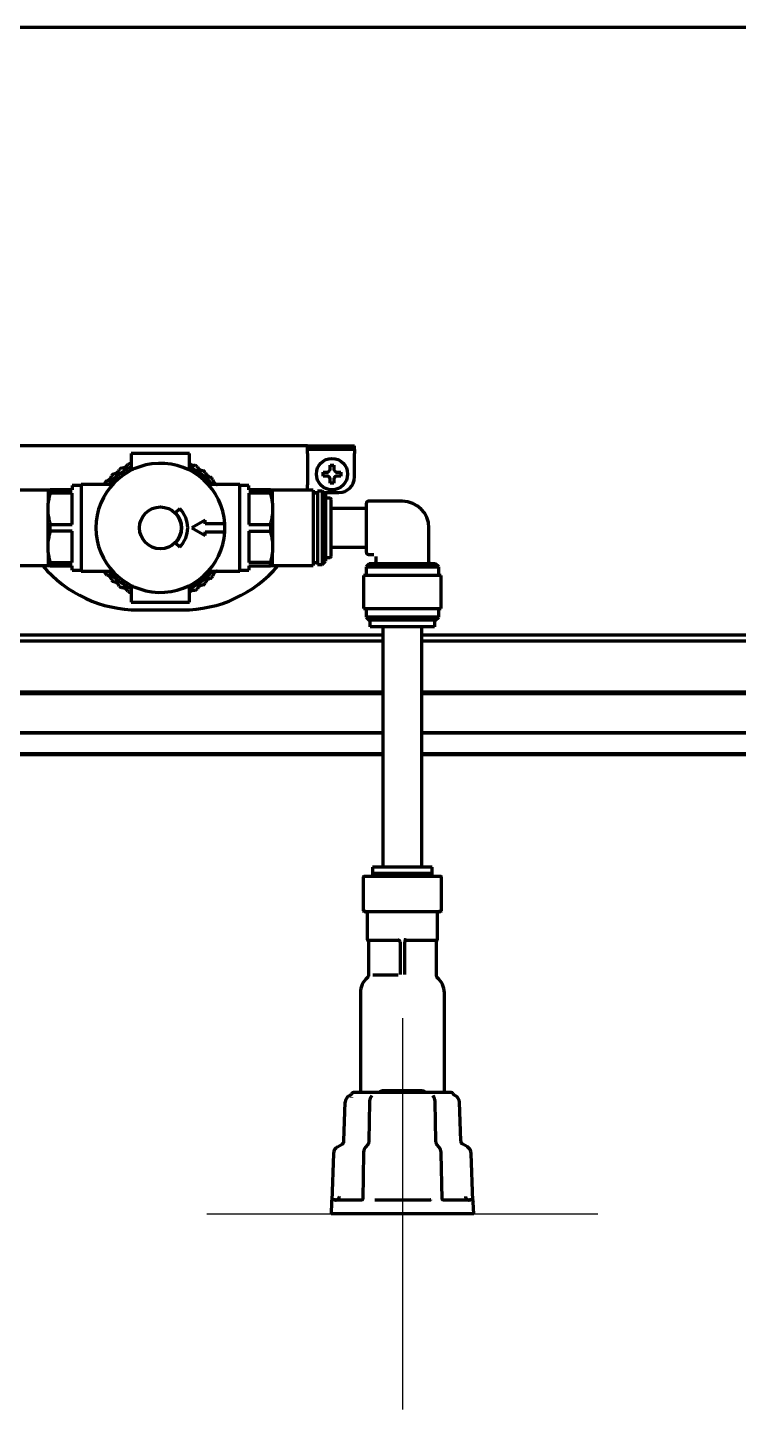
# Model space of a CAD drawing. Header units: inches. Extents: x -3077 to 7201, y 316 to 5463.
# Drawn here: x 3003.9 to 3185.7, y 4277.7 to 4631 of the extents above; entities that cross this region are included whole.
import ezdxf

# ---------------------------------------------------------------- set-up
doc = ezdxf.new("R2010")
doc.units = ezdxf.units.IN

# ---------------------------------------------------------------- blocks, each defined once
blk = doc.blocks.new('A$C773D0E90')
at = {"color": 4}
for p, q in [((0, 50), (0, -50)), ((-50, 0), (50, 0))]:
    blk.add_line(p, q, dxfattribs=at)

msp = doc.modelspace()

# ---------------------------------------------------------------- linework, layer by layer
at = {"linetype": 'Continuous', "lineweight": 70}
for p, q in [((3222.93, 4630.98), (2986.41, 4630.98)), ((3075.52, 4524.08), (3000.18, 4524.08)), ((3075.52, 4524.08), (3087.52, 4524.08)), ((3075.52, 4522.08), (3075.52, 4524.08)), ((3087.52, 4523.08), (3075.52, 4523.08)), ((3087.52, 4523.08), (3087.52, 4524.08)), ((3087.52, 4523.08), (3087.52, 4522.08)), ((3030.22, 4519.66), (3030.4, 4519.62)), ((3045.3, 4522.08), (3030.4, 4522.08)), ((3030.4, 4522.08), (3030.4, 4518.08)), ((3045.3, 4518.08), (3045.3, 4522.08)), ((3075.52, 4522.08), (3075.52, 4514.08)), ((3087.52, 4516.08), (3087.52, 4522.08)), ((3030.4, 4518.08), (3030.98, 4518.08)), ((3045.3, 4518.08), (3044.73, 4518.08)), ((3079.45, 4516.83), (3079.45, 4517.33)), ((3079.45, 4516.33), (3079.45, 4516.83)), ((3084.05, 4517.33), (3084.05, 4516.83)), ((3084.05, 4516.83), (3084.05, 4516.33)), ((3009.15, 4512.73), (2998.75, 4512.73)), ((3009.15, 4512.83), (3009.15, 4509.4)), ((3015.25, 4512.83), (3009.68, 4512.83)), ((3009.68, 4512.83), (3009.68, 4511.98)), ((3015.25, 4511.98), (3009.68, 4511.98)), ((3015.25, 4513.88), (3015.25, 4512.83)), ((3017.55, 4513.88), (3015.25, 4513.88)), ((3015.25, 4503.93), (3015.25, 4511.98)), ((3017.55, 4514.13), (3017.55, 4492.03)), ((3025.6, 4514.13), (3017.55, 4514.13)), ((3058.15, 4514.13), (3050.11, 4514.13)), ((3058.15, 4492.03), (3058.15, 4514.13)), ((3060.45, 4513.88), (3058.15, 4513.88)), ((3060.45, 4512.83), (3060.45, 4513.88)), ((3066.03, 4512.83), (3060.45, 4512.83)), ((3060.45, 4511.98), (3060.45, 4503.93)), ((3066.03, 4511.98), (3060.45, 4511.98)), ((3066.03, 4511.98), (3066.03, 4512.83)), ((3066.55, 4509.4), (3066.55, 4512.83)), ((3076.95, 4512.73), (3066.55, 4512.73)), ((3076.95, 4512.73), (3076.95, 4493.43)), ((3076.95, 4512.08), (3078.05, 4512.08)), ((3078.05, 4511.98), (3076.95, 4511.98)), ((3078.05, 4512.48), (3078.05, 4493.68)), ((3079.2, 4512.48), (3078.05, 4512.48)), ((3080.05, 4511.63), (3079.2, 4512.48)), ((3079.2, 4512.48), (3079.2, 4493.68)), ((3079.6, 4512.08), (3083.52, 4512.08)), ((3009.15, 4506.51), (3009.15, 4509.4)), ((3066.55, 4509.4), (3066.55, 4506.51)), ((3080.05, 4511.63), (3080.05, 4494.53)), ((3081.25, 4510.63), (3080.05, 4510.63)), ((3081.55, 4503.08), (3081.55, 4510.33)), ((3090.55, 4496.78), (3090.55, 4509.38)), ((3099.75, 4509.88), (3091.05, 4509.88)), ((3009.15, 4499.65), (3009.15, 4506.51)), ((3041.74, 4506.97), (3042.8, 4508.03)), ((3049.32, 4505.08), (3045.86, 4503.08)), ((3049.32, 4504.08), (3049.32, 4505.08)), ((3066.55, 4506.51), (3066.55, 4499.65)), ((3090.05, 4508.05), (3081.55, 4508.05)), ((3009.68, 4503.93), (3015.25, 4503.93)), ((3009.68, 4502.23), (3009.68, 4503.93)), ((3015.25, 4502.23), (3009.68, 4502.23)), ((3015.25, 4494.18), (3015.25, 4502.23)), ((3045.86, 4503.08), (3049.32, 4501.08)), ((3054.32, 4504.08), (3049.32, 4504.08)), ((3049.32, 4502.08), (3054.32, 4502.08)), ((3049.32, 4501.08), (3049.32, 4502.08)), ((3054.32, 4502.08), (3054.32, 4504.08)), ((3060.45, 4503.93), (3066.03, 4503.93)), ((3060.45, 4502.23), (3060.45, 4494.18)), ((3060.45, 4502.23), (3066.03, 4502.23)), ((3066.03, 4503.93), (3066.03, 4502.23)), ((3081.55, 4495.83), (3081.55, 4503.08)), ((3106.55, 4494.38), (3106.55, 4503.08)), ((3009.15, 4496.76), (3009.15, 4499.65)), ((3042.8, 4498.13), (3041.74, 4499.19)), ((3066.55, 4499.65), (3066.55, 4496.76)), ((3081.55, 4498.1), (3090.05, 4498.1)), ((3009.15, 4496.76), (3009.15, 4493.33)), ((3009.68, 4494.18), (3015.25, 4494.18)), ((3009.68, 4494.18), (3009.68, 4493.33)), ((3066.03, 4494.18), (3060.45, 4494.18)), ((3066.03, 4493.33), (3066.03, 4494.18)), ((3066.55, 4493.33), (3066.55, 4496.76)), ((3076.95, 4494.18), (3078.05, 4494.18)), ((3079.2, 4493.68), (3080.05, 4494.53)), ((3080.05, 4495.53), (3081.25, 4495.53)), ((3091.05, 4496.28), (3092.45, 4496.28)), ((3092.95, 4495.78), (3092.95, 4494.38)), ((2998.75, 4493.43), (3009.15, 4493.43)), ((3009.68, 4493.33), (3015.25, 4493.33)), ((3015.25, 4492.28), (3015.25, 4493.33)), ((3015.25, 4492.28), (3017.55, 4492.28)), ((3017.55, 4492.03), (3025.6, 4492.03)), ((3050.11, 4492.03), (3058.15, 4492.03)), ((3058.15, 4492.28), (3060.45, 4492.28)), ((3060.45, 4493.33), (3060.45, 4492.28)), ((3060.45, 4493.33), (3066.03, 4493.33)), ((3066.55, 4493.43), (3076.95, 4493.43)), ((3078.05, 4493.68), (3079.2, 4493.68)), ((3109.7, 4490.88), (3089.8, 4490.88)), ((3089.8, 4490.88), (3089.8, 4482.48)), ((3091.25, 4493.88), (3090.45, 4493.08)), ((3090.45, 4493.08), (3109.05, 4493.08)), ((3090.45, 4493.08), (3090.45, 4490.88)), ((3108.25, 4493.88), (3091.25, 4493.88)), ((3109.05, 4493.08), (3108.25, 4493.88)), ((3109.05, 4490.88), (3109.05, 4493.08)), ((3109.7, 4482.48), (3109.7, 4490.88)), ((3030.98, 4488.08), (3030.4, 4488.08)), ((3030.4, 4488.08), (3030.4, 4484.08)), ((3045.3, 4488.08), (3044.73, 4488.08)), ((3045.3, 4484.08), (3045.3, 4488.08)), ((3030.4, 4486.54), (3030.22, 4486.5)), ((3030.4, 4484.08), (3045.3, 4484.08)), ((3032.18, 4482.08), (3043.52, 4482.08)), ((3089.8, 4482.48), (3109.7, 4482.48)), ((3090.45, 4482.48), (3090.45, 4480.28)), ((3099.75, 4480.28), (3090.45, 4480.28)), ((3090.45, 4480.28), (3091.25, 4479.48)), ((3109.05, 4480.28), (3099.75, 4480.28)), ((3108.25, 4479.48), (3109.05, 4480.28)), ((3109.05, 4480.28), (3109.05, 4482.48)), ((3108.25, 4479.48), (3091.25, 4479.48)), ((3091.53, 4477.78), (3091.53, 4479.48)), ((3094.75, 4477.78), (3094.75, 4416.28)), ((3104.75, 4416.28), (3104.75, 4477.78)), ((3107.98, 4479.48), (3107.98, 4477.78)), ((3094.75, 4474.13), (2869.65, 4474.13)), ((3094.75, 4475.63), (2869.68, 4475.63)), ((3251.19, 4475.63), (3104.75, 4475.63)), ((3252.63, 4474.13), (3104.76, 4474.13)), ((3094.75, 4460.63), (2869.52, 4460.63)), ((2869.53, 4461.13), (3094.75, 4461.13)), ((3014.85, 4461.13), (3014.85, 4460.63)), ((3104.76, 4461.13), (3660.17, 4461.13)), ((3574.34, 4460.63), (3104.76, 4460.63)), ((3094.76, 4450.64), (2869.34, 4450.64)), ((3094.76, 4450.61), (2869.34, 4450.61)), ((3574.34, 4450.64), (3104.76, 4450.64)), ((3574.34, 4450.61), (3104.76, 4450.61)), ((2869.25, 4445.14), (3094.77, 4445.14)), ((2869.26, 4445.4), (3094.77, 4445.4)), ((3104.76, 4445.4), (3579.95, 4445.4)), ((3104.76, 4445.14), (3579.95, 4445.14)), ((3100.14, 4416.28), (3092.15, 4416.28)), ((3092.15, 4416.28), (3092.15, 4414.68)), ((3107.35, 4416.28), (3100.14, 4416.28)), ((3107.35, 4414.68), (3107.35, 4416.28)), ((3089.75, 4413.78), (3089.75, 4405.18)), ((3089.95, 4413.98), (3109.55, 4413.98)), ((3099.75, 4414.18), (3091.8, 4414.18)), ((3091.8, 4414.18), (3091.8, 4413.98)), ((3100.14, 4414.68), (3092.15, 4414.68)), ((3093.93, 4414.68), (3093.93, 4414.18)), ((3107.7, 4414.18), (3099.75, 4414.18)), ((3107.35, 4414.68), (3100.14, 4414.68)), ((3105.58, 4414.18), (3105.58, 4414.68)), ((3107.7, 4413.98), (3107.7, 4414.18)), ((3109.75, 4405.18), (3109.75, 4413.78)), ((3089.95, 4404.98), (3109.55, 4404.98)), ((3090.75, 4404.48), (3090.75, 4397.88)), ((3108.75, 4397.88), (3108.75, 4404.48)), ((3091.02, 4397.68), (3098.7, 4397.68)), ((3091.05, 4397.31), (3091.05, 4388.46)), ((3091.06, 4397.31), (3091.06, 4388.46)), ((3099.15, 4397.18), (3099.15, 4388.91)), ((3100.35, 4388.91), (3100.35, 4397.18)), ((3100.81, 4397.68), (3108.49, 4397.68)), ((3108.44, 4388.46), (3108.44, 4397.31)), ((3108.45, 4388.46), (3108.45, 4397.31)), ((3092.16, 4388.8), (3098.68, 4388.8)), ((3089, 4384.18), (3089, 4358.68)), ((3110.5, 4358.68), (3110.5, 4384.18)), ((3084.82, 4346.33), (3085.16, 4356.21)), ((3086.16, 4357.87), (3086.59, 4358.11)), ((3112.27, 4358.68), (3087.24, 4358.68)), ((3091.34, 4356.2), (3091.17, 4346.32)), ((3091.98, 4357.93), (3091.84, 4357.76)), ((3094.75, 4359.18), (3104.75, 4359.18)), ((3107.67, 4357.76), (3107.51, 4357.94)), ((3108.33, 4346.32), (3108.16, 4356.2)), ((3113.34, 4357.87), (3112.91, 4358.11)), ((3114.68, 4346.33), (3114.34, 4356.21)), ((3082.12, 4343.14), (3081.69, 4331)), ((3083.12, 4344.8), (3084.32, 4345.5)), ((3089.82, 4343.13), (3089.62, 4331.54)), ((3090.92, 4345.39), (3090.32, 4344.7)), ((3109.19, 4344.7), (3108.59, 4345.39)), ((3109.89, 4331.53), (3109.69, 4343.13)), ((3116.39, 4344.8), (3115.18, 4345.5)), ((3117.81, 4331), (3117.39, 4343.14)), ((3081.61, 4330.7), (3081.5, 4327.68)), ((3089.25, 4331.18), (3082.22, 4331.18)), ((3106.79, 4331.18), (3092.72, 4331.18)), ((3117.28, 4331.18), (3110.25, 4331.18)), ((3118, 4327.68), (3117.9, 4330.7)), ((3099.75, 4327.68), (3081.5, 4327.68)), ((3118, 4327.68), (3099.75, 4327.68))]:
    msp.add_line(p, q, dxfattribs=at)
for centre, radius in [((3081.75, 4516.83), 4), ((3037.85, 4503.08), 5.35)]:
    msp.add_circle(centre, radius, dxfattribs=at)
for centre, radius, start, end in [((3037.85, 4503.08), 16.5, 3.4746, 356.5254), ((3037.85, 4503.08), 18.25, 114.7373, 117.2627), ((3037.85, 4503.08), 18.25, 58.7373, 61.2627), ((3037.85, 4503.08), 17.25, 115.5881, 140.1694), ((3037.85, 4503.08), 18.25, 130.7373, 133.2627), ((3037.85, 4503.08), 18.25, 122.7373, 125.2627), ((3037.85, 4503.08), 17.25, 39.8362, 64.4175), ((3037.85, 4503.08), 18.25, 50.7373, 53.2627), ((3037.85, 4503.08), 18.25, 42.7373, 45.2627), ((3083.52, 4516.08), 4, 270, 0), ((3037.85, 4503.08), 18.25, 138.7373, 141.2627), ((3043.52, 4514.08), 32, 357.5813, 0), ((3081.25, 4510.33), 0.3, 0, 90), ((3090.05, 4508.55), 0.5, 270, 0), ((3091.05, 4509.38), 0.5, 90, 180), ((3099.75, 4503.08), 6.8, 0, 90), ((3037.85, 4503.08), 5.5, 315, 45), ((3037.85, 4503.08), 7, 315, 45), ((3037.85, 4503.08), 16.5, 356.5254, 3.4746), ((3090.05, 4497.6), 0.5, 0, 90), ((3081.25, 4495.83), 0.3, 270, 0), ((3091.05, 4496.78), 0.5, 180, 270), ((3092.45, 4494.38), 0.5, 270, 0), ((3107.05, 4494.38), 0.5, 180, 270), ((3032.18, 4514.08), 32, 220.1892, 270), ((3037.85, 4503.08), 18.25, 218.7373, 221.2627), ((3037.85, 4503.08), 17.25, 219.8306, 244.4119), ((3043.52, 4514.08), 32, 270, 319.8108), ((3037.85, 4503.08), 17.25, 295.5825, 320.1637), ((3037.85, 4503.08), 18.25, 314.7373, 317.2627), ((3037.85, 4503.08), 18.25, 226.7373, 229.2627), ((3037.85, 4503.08), 18.25, 234.7373, 237.2627), ((3037.85, 4503.08), 18.25, 298.7373, 301.2627), ((3037.85, 4503.08), 18.25, 306.7373, 309.2627), ((3037.85, 4503.08), 18.25, 242.7373, 245.2627), ((3089.95, 4413.78), 0.2, 90, 180), ((3109.55, 4413.78), 0.2, 0, 90), ((3089.95, 4405.18), 0.2, 180, 270), ((3090.25, 4404.48), 0.5, 0, 90), ((3109.25, 4404.48), 0.5, 90, 180), ((3109.55, 4405.18), 0.2, 270, 0), ((3090.95, 4397.88), 0.2, 180, 235.1501), ((3090.55, 4397.31), 0.5, 0, 55.1501), ((3098.65, 4397.18), 0.5, 0, 90), ((3100.85, 4397.18), 0.5, 90, 180), ((3108.95, 4397.31), 0.5, 124.8499, 180), ((3108.55, 4397.88), 0.2, 304.8499, 0), ((3094, 4384.18), 5, 128.8492, 180), ((3090.55, 4388.46), 0.5, 308.8492, 0), ((3108.95, 4388.46), 0.5, 180, 231.1508), ((3105.5, 4384.18), 5, 0, 51.1508), ((3087.16, 4356.14), 2, 120, 178), ((3087.24, 4358.18), 0.5, 90, 159.9977), ((3112.27, 4358.18), 0.5, 20.0285, 90), ((3112.34, 4356.14), 2, 2, 60), ((3083.82, 4346.36), 1, 300, 358), ((3115.68, 4346.36), 1, 182, 240), ((3084.12, 4343.07), 2, 120, 178), ((3115.39, 4343.07), 2, 2, 60), ((3082.11, 4330.68), 0.5, 155.7765, 178), ((3117.4, 4330.68), 0.5, 2, 24.2309)]:
    msp.add_arc(centre, radius, start, end, dxfattribs=at)
for centre, major_axis, start_param, end_param in [((3086.29, 4358.52), (-0.25, 0.433), 3.141596, 3.844093), ((3113.21, 4358.52), (0.25, 0.433), 2.439074, 3.141589), ((3081.2, 4331.09), (0.5, -0.017), 5.892834, 6.302148), ((3118.31, 4331.09), (-0.5, -0.017), 6.264225, 6.673755)]:
    msp.add_ellipse(centre, major_axis=major_axis, ratio=1, start_param=start_param, end_param=end_param, dxfattribs=at)
for points, knots in [([(3027.98, 4518.43), (3028.05, 4518.42), (3028.12, 4518.42), (3028.24, 4518.43), (3028.27, 4518.43), (3028.33, 4518.44), (3028.35, 4518.44), (3028.39, 4518.45), (3028.41, 4518.45), (3028.5, 4518.47), (3028.58, 4518.49), (3028.69, 4518.53), (3028.73, 4518.55), (3028.78, 4518.58), (3028.8, 4518.59), (3028.84, 4518.6), (3028.86, 4518.61), (3028.95, 4518.67), (3029.01, 4518.71), (3029.09, 4518.78), (3029.11, 4518.79), (3029.14, 4518.82), (3029.18, 4518.86), (3029.22, 4518.9), (3029.28, 4518.96), (3029.3, 4518.99), (3029.35, 4519.05), (3029.37, 4519.08), (3029.43, 4519.17), (3029.46, 4519.24), (3029.49, 4519.3)], [0, 0, 0, 0, 0.125, 0.125, 0.1875, 0.1875, 0.21875, 0.21875, 0.25, 0.25, 0.375, 0.375, 0.4375, 0.4375, 0.46875, 0.46875, 0.5, 0.5, 0.625, 0.625, 0.65625, 0.65625, 0.6875, 0.75, 0.75, 0.8125, 0.8125, 0.875, 0.875, 1, 1, 1, 1]), ([(3045.3, 4519.52), (3045.31, 4519.51), (3045.32, 4519.5), (3045.38, 4519.44), (3045.44, 4519.39), (3045.54, 4519.32), (3045.58, 4519.29), (3045.63, 4519.26), (3045.65, 4519.25), (3045.68, 4519.23), (3045.7, 4519.22), (3045.79, 4519.18), (3045.87, 4519.15), (3045.97, 4519.12), (3045.99, 4519.11), (3046.03, 4519.1), (3046.09, 4519.09), (3046.14, 4519.08), (3046.22, 4519.07), (3046.26, 4519.07), (3046.34, 4519.06), (3046.37, 4519.06), (3046.49, 4519.06), (3046.56, 4519.07), (3046.63, 4519.08)], [0, 0, 0, 0, 0.026132, 0.026132, 0.188443, 0.188443, 0.269599, 0.269599, 0.310177, 0.310177, 0.350755, 0.350755, 0.513066, 0.513066, 0.553644, 0.553644, 0.594222, 0.675377, 0.675377, 0.756533, 0.756533, 0.837689, 0.837689, 1, 1, 1, 1]), ([(3082.25, 4519.13), (3082.25, 4518.93), (3082.25, 4518.72), (3082.25, 4518.39), (3082.25, 4518.28), (3082.25, 4518.06), (3082.25, 4517.95), (3082.25, 4517.83)], [0, 0, 0, 0, 0.5, 0.5, 0.75, 0.75, 1, 1, 1, 1]), ([(3024.13, 4515.12), (3024.2, 4515.13), (3024.27, 4515.15), (3024.38, 4515.18), (3024.41, 4515.2), (3024.47, 4515.22), (3024.48, 4515.23), (3024.52, 4515.24), (3024.54, 4515.25), (3024.62, 4515.3), (3024.69, 4515.34), (3024.79, 4515.41), (3024.82, 4515.44), (3024.86, 4515.48), (3024.88, 4515.49), (3024.91, 4515.52), (3024.92, 4515.53), (3025, 4515.61), (3025.05, 4515.67), (3025.11, 4515.75), (3025.12, 4515.77), (3025.14, 4515.81), (3025.17, 4515.86), (3025.2, 4515.91), (3025.23, 4515.98), (3025.25, 4516.02), (3025.27, 4516.09), (3025.29, 4516.12), (3025.32, 4516.23), (3025.33, 4516.3), (3025.34, 4516.37)], [0, 0, 0, 0, 0.125, 0.125, 0.1875, 0.1875, 0.21875, 0.21875, 0.25, 0.25, 0.375, 0.375, 0.4375, 0.4375, 0.46875, 0.46875, 0.5, 0.5, 0.625, 0.625, 0.65625, 0.65625, 0.6875, 0.75, 0.75, 0.8125, 0.8125, 0.875, 0.875, 1, 1, 1, 1]), ([(3025.94, 4516.91), (3026.01, 4516.91), (3026.08, 4516.92), (3026.19, 4516.94), (3026.23, 4516.95), (3026.28, 4516.96), (3026.3, 4516.97), (3026.34, 4516.98), (3026.36, 4516.99), (3026.45, 4517.02), (3026.52, 4517.05), (3026.63, 4517.11), (3026.66, 4517.13), (3026.72, 4517.16), (3026.73, 4517.17), (3026.77, 4517.2), (3026.78, 4517.21), (3026.86, 4517.27), (3026.92, 4517.33), (3026.99, 4517.41), (3027.01, 4517.42), (3027.03, 4517.45), (3027.07, 4517.5), (3027.11, 4517.55), (3027.15, 4517.61), (3027.17, 4517.64), (3027.21, 4517.71), (3027.22, 4517.74), (3027.27, 4517.85), (3027.3, 4517.91), (3027.32, 4517.98)], [0, 0, 0, 0, 0.125, 0.125, 0.1875, 0.1875, 0.21875, 0.21875, 0.25, 0.25, 0.375, 0.375, 0.4375, 0.4375, 0.46875, 0.46875, 0.5, 0.5, 0.625, 0.625, 0.65625, 0.65625, 0.6875, 0.75, 0.75, 0.8125, 0.8125, 0.875, 0.875, 1, 1, 1, 1]), ([(3047.32, 4518.68), (3047.35, 4518.61), (3047.38, 4518.55), (3047.43, 4518.45), (3047.45, 4518.42), (3047.48, 4518.37), (3047.49, 4518.36), (3047.51, 4518.32), (3047.53, 4518.31), (3047.59, 4518.23), (3047.64, 4518.17), (3047.73, 4518.09), (3047.76, 4518.06), (3047.8, 4518.02), (3047.82, 4518.01), (3047.85, 4517.99), (3047.87, 4517.97), (3047.96, 4517.92), (3048.03, 4517.88), (3048.12, 4517.83), (3048.14, 4517.82), (3048.18, 4517.81), (3048.23, 4517.79), (3048.29, 4517.77), (3048.37, 4517.75), (3048.4, 4517.74), (3048.48, 4517.73), (3048.52, 4517.72), (3048.63, 4517.71), (3048.7, 4517.7), (3048.77, 4517.71)], [0, 0, 0, 0, 0.125, 0.125, 0.1875, 0.1875, 0.21875, 0.21875, 0.25, 0.25, 0.375, 0.375, 0.4375, 0.4375, 0.46875, 0.46875, 0.5, 0.5, 0.625, 0.625, 0.65625, 0.65625, 0.6875, 0.75, 0.75, 0.8125, 0.8125, 0.875, 0.875, 1, 1, 1, 1]), ([(3049.4, 4517.21), (3049.42, 4517.14), (3049.44, 4517.07), (3049.48, 4516.97), (3049.49, 4516.93), (3049.52, 4516.88), (3049.52, 4516.87), (3049.54, 4516.83), (3049.55, 4516.81), (3049.6, 4516.73), (3049.64, 4516.66), (3049.72, 4516.57), (3049.75, 4516.54), (3049.79, 4516.49), (3049.8, 4516.48), (3049.83, 4516.45), (3049.85, 4516.43), (3049.92, 4516.37), (3049.99, 4516.32), (3050.07, 4516.26), (3050.09, 4516.25), (3050.13, 4516.23), (3050.18, 4516.2), (3050.23, 4516.17), (3050.3, 4516.14), (3050.34, 4516.13), (3050.41, 4516.1), (3050.45, 4516.09), (3050.56, 4516.06), (3050.63, 4516.05), (3050.7, 4516.04)], [0, 0, 0, 0, 0.125, 0.125, 0.1875, 0.1875, 0.21875, 0.21875, 0.25, 0.25, 0.375, 0.375, 0.4375, 0.4375, 0.46875, 0.46875, 0.5, 0.5, 0.625, 0.625, 0.65625, 0.65625, 0.6875, 0.75, 0.75, 0.8125, 0.8125, 0.875, 0.875, 1, 1, 1, 1]), ([(3051.26, 4515.47), (3051.26, 4515.39), (3051.27, 4515.32), (3051.3, 4515.22), (3051.31, 4515.18), (3051.32, 4515.12), (3051.33, 4515.11), (3051.34, 4515.07), (3051.35, 4515.05), (3051.38, 4514.96), (3051.42, 4514.89), (3051.48, 4514.79), (3051.5, 4514.75), (3051.54, 4514.7), (3051.55, 4514.68), (3051.58, 4514.65), (3051.59, 4514.63), (3051.65, 4514.56), (3051.71, 4514.5), (3051.79, 4514.43), (3051.81, 4514.42), (3051.84, 4514.39), (3051.89, 4514.36), (3051.93, 4514.32), (3052, 4514.28), (3052.03, 4514.26), (3052.1, 4514.23), (3052.14, 4514.21), (3052.24, 4514.17), (3052.31, 4514.15), (3052.38, 4514.13)], [0, 0, 0, 0, 0.125, 0.125, 0.1875, 0.1875, 0.21875, 0.21875, 0.25, 0.25, 0.375, 0.375, 0.4375, 0.4375, 0.46875, 0.46875, 0.5, 0.5, 0.625, 0.625, 0.65625, 0.65625, 0.6875, 0.75, 0.75, 0.8125, 0.8125, 0.875, 0.875, 1, 1, 1, 1]), ([(3079.45, 4517.33), (3079.66, 4517.33), (3079.86, 4517.33), (3080.19, 4517.33), (3080.3, 4517.33), (3080.52, 4517.33), (3080.64, 4517.33), (3080.75, 4517.33)], [0, 0, 0, 0, 0.5, 0.5, 0.75, 0.75, 1, 1, 1, 1]), ([(3081.25, 4514.53), (3081.25, 4514.73), (3081.25, 4514.94), (3081.25, 4515.27), (3081.25, 4515.38), (3081.25, 4515.6), (3081.25, 4515.71), (3081.25, 4515.83)], [0, 0, 0, 0, 0.5, 0.5, 0.75, 0.75, 1, 1, 1, 1]), ([(3084.05, 4516.33), (3083.85, 4516.33), (3083.64, 4516.33), (3083.31, 4516.33), (3083.2, 4516.33), (3082.98, 4516.33), (3082.87, 4516.33), (3082.75, 4516.33)], [0, 0, 0, 0, 0.5, 0.5, 0.75, 0.75, 1, 1, 1, 1]), ([(3009.15, 4512.83), (3009.2, 4512.83), (3009.27, 4512.83), (3009.45, 4512.83), (3009.56, 4512.83), (3009.68, 4512.83)], [0, 0, 0, 0, 0.5, 0.5, 1, 1, 1, 1]), ([(3009.68, 4511.98), (3009.56, 4511.55), (3009.45, 4511.13), (3009.27, 4510.27), (3009.2, 4509.83), (3009.15, 4509.4)], [0, 0, 0, 0, 0.5, 0.5, 1, 1, 1, 1]), ([(3023.57, 4514.13), (3023.57, 4514.14), (3023.57, 4514.16), (3023.59, 4514.21), (3023.59, 4514.25), (3023.61, 4514.36), (3023.62, 4514.43), (3023.62, 4514.5)], [0, 0, 0, 0, 0.113082, 0.113082, 0.408721, 0.408721, 1, 1, 1, 1]), ([(3066.03, 4512.83), (3066.15, 4512.83), (3066.26, 4512.83), (3066.43, 4512.83), (3066.5, 4512.83), (3066.55, 4512.83)], [0, 0, 0, 0, 0.5, 0.5, 1, 1, 1, 1]), ([(3066.55, 4509.4), (3066.5, 4509.83), (3066.43, 4510.27), (3066.26, 4511.13), (3066.15, 4511.55), (3066.03, 4511.98)], [0, 0, 0, 0, 0.5, 0.5, 1, 1, 1, 1]), ([(3009.15, 4506.51), (3009.2, 4506.08), (3009.27, 4505.64), (3009.45, 4504.78), (3009.56, 4504.36), (3009.68, 4503.93)], [0, 0, 0, 0, 0.5, 0.5, 1, 1, 1, 1]), ([(3066.03, 4503.93), (3066.15, 4504.36), (3066.26, 4504.78), (3066.43, 4505.64), (3066.5, 4506.08), (3066.55, 4506.51)], [0, 0, 0, 0, 0.5, 0.5, 1, 1, 1, 1]), ([(3009.68, 4502.23), (3009.56, 4501.8), (3009.45, 4501.38), (3009.27, 4500.52), (3009.2, 4500.08), (3009.15, 4499.65)], [0, 0, 0, 0, 0.5, 0.5, 1, 1, 1, 1]), ([(3066.55, 4499.65), (3066.5, 4500.08), (3066.43, 4500.52), (3066.26, 4501.38), (3066.15, 4501.8), (3066.03, 4502.23)], [0, 0, 0, 0, 0.5, 0.5, 1, 1, 1, 1]), ([(3009.15, 4496.76), (3009.2, 4496.33), (3009.27, 4495.89), (3009.45, 4495.03), (3009.56, 4494.61), (3009.68, 4494.18)], [0, 0, 0, 0, 0.5, 0.5, 1, 1, 1, 1]), ([(3066.03, 4494.18), (3066.15, 4494.61), (3066.26, 4495.03), (3066.43, 4495.89), (3066.5, 4496.33), (3066.55, 4496.76)], [0, 0, 0, 0, 0.5, 0.5, 1, 1, 1, 1]), ([(3009.68, 4493.33), (3009.56, 4493.33), (3009.45, 4493.33), (3009.27, 4493.33), (3009.2, 4493.33), (3009.15, 4493.33)], [0, 0, 0, 0, 0.5, 0.5, 1, 1, 1, 1]), ([(3023.62, 4491.66), (3023.62, 4491.73), (3023.61, 4491.8), (3023.59, 4491.91), (3023.59, 4491.95), (3023.57, 4492), (3023.57, 4492.01), (3023.57, 4492.03)], [0, 0, 0, 0, 0.588711, 0.588711, 0.883067, 0.883067, 1, 1, 1, 1]), ([(3025.34, 4489.79), (3025.33, 4489.86), (3025.32, 4489.93), (3025.29, 4490.04), (3025.27, 4490.07), (3025.25, 4490.12), (3025.25, 4490.14), (3025.23, 4490.18), (3025.22, 4490.2), (3025.18, 4490.28), (3025.14, 4490.35), (3025.07, 4490.45), (3025.05, 4490.48), (3025.01, 4490.53), (3025, 4490.55), (3024.97, 4490.58), (3024.96, 4490.59), (3024.88, 4490.67), (3024.82, 4490.72), (3024.74, 4490.78), (3024.72, 4490.8), (3024.69, 4490.82), (3024.64, 4490.85), (3024.59, 4490.88), (3024.52, 4490.92), (3024.48, 4490.93), (3024.41, 4490.96), (3024.38, 4490.98), (3024.27, 4491.01), (3024.2, 4491.03), (3024.13, 4491.04)], [0, 0, 0, 0, 0.125, 0.125, 0.1875, 0.1875, 0.21875, 0.21875, 0.25, 0.25, 0.375, 0.375, 0.4375, 0.4375, 0.46875, 0.46875, 0.5, 0.5, 0.625, 0.625, 0.65625, 0.65625, 0.6875, 0.75, 0.75, 0.8125, 0.8125, 0.875, 0.875, 1, 1, 1, 1]), ([(3052.38, 4492.03), (3052.31, 4492.01), (3052.24, 4491.99), (3052.14, 4491.95), (3052.1, 4491.93), (3052.05, 4491.91), (3052.04, 4491.9), (3052, 4491.88), (3051.99, 4491.87), (3051.9, 4491.82), (3051.84, 4491.77), (3051.75, 4491.69), (3051.72, 4491.66), (3051.67, 4491.62), (3051.66, 4491.6), (3051.63, 4491.57), (3051.62, 4491.56), (3051.55, 4491.48), (3051.5, 4491.41), (3051.45, 4491.33), (3051.44, 4491.31), (3051.42, 4491.27), (3051.39, 4491.22), (3051.37, 4491.16), (3051.34, 4491.09), (3051.33, 4491.05), (3051.31, 4490.98), (3051.3, 4490.95), (3051.27, 4490.84), (3051.26, 4490.77), (3051.26, 4490.69)], [0, 0, 0, 0, 0.125, 0.125, 0.1875, 0.1875, 0.21875, 0.21875, 0.25, 0.25, 0.375, 0.375, 0.4375, 0.4375, 0.46875, 0.46875, 0.5, 0.5, 0.625, 0.625, 0.65625, 0.65625, 0.6875, 0.75, 0.75, 0.8125, 0.8125, 0.875, 0.875, 1, 1, 1, 1]), ([(3066.55, 4493.33), (3066.5, 4493.33), (3066.43, 4493.33), (3066.26, 4493.33), (3066.15, 4493.33), (3066.03, 4493.33)], [0, 0, 0, 0, 0.5, 0.5, 1, 1, 1, 1]), ([(3027.32, 4488.18), (3027.3, 4488.25), (3027.27, 4488.31), (3027.22, 4488.41), (3027.21, 4488.45), (3027.18, 4488.5), (3027.17, 4488.51), (3027.15, 4488.55), (3027.14, 4488.56), (3027.09, 4488.65), (3027.04, 4488.71), (3026.96, 4488.8), (3026.93, 4488.83), (3026.88, 4488.87), (3026.87, 4488.88), (3026.83, 4488.91), (3026.82, 4488.92), (3026.74, 4488.98), (3026.67, 4489.03), (3026.58, 4489.08), (3026.56, 4489.09), (3026.52, 4489.11), (3026.47, 4489.13), (3026.42, 4489.15), (3026.34, 4489.18), (3026.3, 4489.19), (3026.23, 4489.21), (3026.19, 4489.22), (3026.08, 4489.24), (3026.01, 4489.25), (3025.94, 4489.25)], [0, 0, 0, 0, 0.125, 0.125, 0.1875, 0.1875, 0.21875, 0.21875, 0.25, 0.25, 0.375, 0.375, 0.4375, 0.4375, 0.46875, 0.46875, 0.5, 0.5, 0.625, 0.625, 0.65625, 0.65625, 0.6875, 0.75, 0.75, 0.8125, 0.8125, 0.875, 0.875, 1, 1, 1, 1]), ([(3029.49, 4486.86), (3029.46, 4486.92), (3029.43, 4486.98), (3029.37, 4487.08), (3029.35, 4487.11), (3029.31, 4487.15), (3029.3, 4487.17), (3029.28, 4487.2), (3029.26, 4487.21), (3029.2, 4487.29), (3029.14, 4487.34), (3029.05, 4487.42), (3029.02, 4487.44), (3028.97, 4487.48), (3028.95, 4487.49), (3028.91, 4487.51), (3028.9, 4487.52), (3028.81, 4487.58), (3028.73, 4487.61), (3028.64, 4487.65), (3028.62, 4487.65), (3028.58, 4487.67), (3028.52, 4487.68), (3028.46, 4487.7), (3028.39, 4487.71), (3028.35, 4487.72), (3028.27, 4487.73), (3028.24, 4487.73), (3028.13, 4487.74), (3028.05, 4487.74), (3027.98, 4487.73)], [0, 0, 0, 0, 0.125, 0.125, 0.1875, 0.1875, 0.21875, 0.21875, 0.25, 0.25, 0.375, 0.375, 0.4375, 0.4375, 0.46875, 0.46875, 0.5, 0.5, 0.625, 0.625, 0.65625, 0.65625, 0.6875, 0.75, 0.75, 0.8125, 0.8125, 0.875, 0.875, 1, 1, 1, 1]), ([(3046.63, 4487.08), (3046.56, 4487.09), (3046.49, 4487.1), (3046.37, 4487.1), (3046.34, 4487.1), (3046.28, 4487.1), (3046.26, 4487.09), (3046.22, 4487.09), (3046.2, 4487.09), (3046.11, 4487.08), (3046.03, 4487.06), (3045.91, 4487.02), (3045.87, 4487.01), (3045.82, 4486.99), (3045.8, 4486.98), (3045.76, 4486.96), (3045.74, 4486.96), (3045.65, 4486.91), (3045.58, 4486.87), (3045.49, 4486.81), (3045.48, 4486.8), (3045.45, 4486.77), (3045.4, 4486.74), (3045.36, 4486.7), (3045.32, 4486.66), (3045.31, 4486.65), (3045.3, 4486.64)], [0, 0, 0, 0, 0.161613, 0.161613, 0.242419, 0.242419, 0.282823, 0.282823, 0.323226, 0.323226, 0.484839, 0.484839, 0.565645, 0.565645, 0.606048, 0.606048, 0.646452, 0.646452, 0.808064, 0.808064, 0.848468, 0.848468, 0.888871, 0.969677, 0.969677, 1, 1, 1, 1]), ([(3048.77, 4488.45), (3048.7, 4488.46), (3048.63, 4488.45), (3048.52, 4488.44), (3048.48, 4488.43), (3048.42, 4488.42), (3048.4, 4488.42), (3048.37, 4488.41), (3048.35, 4488.41), (3048.25, 4488.38), (3048.18, 4488.35), (3048.07, 4488.3), (3048.03, 4488.28), (3047.98, 4488.25), (3047.96, 4488.24), (3047.93, 4488.22), (3047.91, 4488.21), (3047.82, 4488.15), (3047.76, 4488.1), (3047.68, 4488.03), (3047.67, 4488.02), (3047.64, 4487.99), (3047.6, 4487.94), (3047.56, 4487.9), (3047.51, 4487.84), (3047.49, 4487.81), (3047.45, 4487.74), (3047.43, 4487.71), (3047.38, 4487.61), (3047.35, 4487.55), (3047.32, 4487.48)], [0, 0, 0, 0, 0.125, 0.125, 0.1875, 0.1875, 0.21875, 0.21875, 0.25, 0.25, 0.375, 0.375, 0.4375, 0.4375, 0.46875, 0.46875, 0.5, 0.5, 0.625, 0.625, 0.65625, 0.65625, 0.6875, 0.75, 0.75, 0.8125, 0.8125, 0.875, 0.875, 1, 1, 1, 1]), ([(3050.7, 4490.12), (3050.63, 4490.11), (3050.56, 4490.1), (3050.45, 4490.07), (3050.41, 4490.06), (3050.36, 4490.04), (3050.34, 4490.03), (3050.31, 4490.02), (3050.29, 4490.01), (3050.2, 4489.97), (3050.13, 4489.93), (3050.03, 4489.87), (3049.99, 4489.85), (3049.94, 4489.81), (3049.93, 4489.79), (3049.9, 4489.77), (3049.88, 4489.76), (3049.8, 4489.69), (3049.75, 4489.63), (3049.68, 4489.55), (3049.67, 4489.53), (3049.65, 4489.5), (3049.61, 4489.45), (3049.58, 4489.4), (3049.54, 4489.33), (3049.52, 4489.3), (3049.49, 4489.23), (3049.48, 4489.19), (3049.44, 4489.09), (3049.42, 4489.02), (3049.4, 4488.95)], [0, 0, 0, 0, 0.125, 0.125, 0.1875, 0.1875, 0.21875, 0.21875, 0.25, 0.25, 0.375, 0.375, 0.4375, 0.4375, 0.46875, 0.46875, 0.5, 0.5, 0.625, 0.625, 0.65625, 0.65625, 0.6875, 0.75, 0.75, 0.8125, 0.8125, 0.875, 0.875, 1, 1, 1, 1]), ([(3107.98, 4477.78), (3107.98, 4477.78), (3107.55, 4477.78), (3105.72, 4477.78), (3102.98, 4477.78), (3099.75, 4477.78), (3096.52, 4477.78), (3093.78, 4477.78), (3091.96, 4477.78), (3091.53, 4477.78), (3091.53, 4477.78)], [0, 0, 0, 0, 0.125011, 0.250023, 0.375034, 0.500046, 0.625057, 0.750069, 0.87508, 1, 1, 1, 1]), ([(3091.02, 4397.68), (3091.01, 4397.68), (3091, 4397.68), (3090.99, 4397.68), (3090.98, 4397.68), (3090.96, 4397.68), (3090.95, 4397.69), (3090.93, 4397.69), (3090.92, 4397.69), (3090.91, 4397.7), (3090.9, 4397.7), (3090.88, 4397.71), (3090.87, 4397.71), (3090.86, 4397.71), (3090.85, 4397.72), (3090.85, 4397.72)], [0, 0, 0, 0, 0.0625, 0.0625, 0.125, 0.125, 0.25, 0.25, 0.375, 0.375, 0.5, 0.5, 0.75, 0.75, 1, 1, 1, 1]), ([(3100.81, 4397.68), (3100.8, 4397.68), (3100.78, 4397.68), (3100.76, 4397.68), (3100.75, 4397.68), (3100.71, 4397.68), (3100.69, 4397.69), (3100.63, 4397.69), (3100.61, 4397.69), (3100.55, 4397.7), (3100.53, 4397.7), (3100.47, 4397.7), (3100.45, 4397.71), (3100.39, 4397.71), (3100.36, 4397.71), (3100.28, 4397.71), (3100.23, 4397.72), (3100.17, 4397.72)], [0, 0, 0, 0, 0.0625, 0.0625, 0.125, 0.125, 0.25, 0.25, 0.375, 0.375, 0.5, 0.5, 0.625, 0.625, 0.75, 0.75, 1, 1, 1, 1]), ([(3108.66, 4397.72), (3108.65, 4397.72), (3108.65, 4397.71), (3108.63, 4397.71), (3108.62, 4397.71), (3108.61, 4397.7), (3108.6, 4397.7), (3108.58, 4397.69), (3108.57, 4397.69), (3108.55, 4397.69), (3108.54, 4397.68), (3108.52, 4397.68), (3108.52, 4397.68), (3108.5, 4397.68), (3108.5, 4397.68), (3108.49, 4397.68)], [0, 0, 0, 0, 0.25, 0.25, 0.5, 0.5, 0.625, 0.625, 0.75, 0.75, 0.875, 0.875, 0.9375, 0.9375, 1, 1, 1, 1]), ([(3091.84, 4357.76), (3091.71, 4357.61), (3091.51, 4357.26), (3091.37, 4356.68), (3091.34, 4356.31), (3091.34, 4356.2)], [0, 0, 0, 0, 0.38864, 0.808212, 1, 1, 1, 1]), ([(3093.89, 4358.68), (3093.9, 4358.7), (3093.9, 4358.71), (3093.92, 4358.74), (3093.93, 4358.75), (3093.98, 4358.82), (3094.02, 4358.87), (3094.08, 4358.92), (3094.09, 4358.93), (3094.12, 4358.95), (3094.13, 4358.96), (3094.17, 4358.99), (3094.19, 4359.01), (3094.27, 4359.06), (3094.33, 4359.09), (3094.42, 4359.12), (3094.45, 4359.13), (3094.51, 4359.15), (3094.54, 4359.16), (3094.63, 4359.17), (3094.69, 4359.18), (3094.75, 4359.18)], [0, 0, 0, 0, 0.039429, 0.039429, 0.085171, 0.085171, 0.268137, 0.268137, 0.313878, 0.313878, 0.359619, 0.359619, 0.451102, 0.451102, 0.634068, 0.634068, 0.725551, 0.725551, 0.817034, 0.817034, 1, 1, 1, 1]), ([(3104.75, 4359.18), (3104.82, 4359.18), (3104.88, 4359.17), (3105, 4359.15), (3105.06, 4359.13), (3105.13, 4359.11), (3105.14, 4359.1), (3105.17, 4359.09), (3105.19, 4359.08), (3105.23, 4359.06), (3105.26, 4359.04), (3105.34, 4358.99), (3105.39, 4358.95), (3105.46, 4358.89), (3105.48, 4358.87), (3105.52, 4358.82), (3105.54, 4358.79), (3105.58, 4358.74), (3105.6, 4358.71), (3105.61, 4358.69)], [0, 0, 0, 0, 0.183356, 0.183356, 0.366712, 0.366712, 0.412551, 0.412551, 0.45839, 0.45839, 0.550068, 0.550068, 0.733423, 0.733423, 0.825101, 0.825101, 0.916779, 0.916779, 1, 1, 1, 1]), ([(3108.16, 4356.2), (3108.16, 4356.43), (3108.1, 4356.89), (3107.91, 4357.42), (3107.73, 4357.68), (3107.67, 4357.76)], [0, 0, 0, 0, 0.367562, 0.786887, 1, 1, 1, 1]), ([(3091.17, 4346.32), (3091.17, 4346.19), (3091.14, 4345.93), (3091.06, 4345.62), (3090.97, 4345.45), (3090.93, 4345.4), (3090.92, 4345.39)], [0, 0, 0, 0, 0.311118, 0.632555, 0.89109, 1, 1, 1, 1]), ([(3108.59, 4345.39), (3108.56, 4345.42), (3108.5, 4345.51), (3108.4, 4345.76), (3108.35, 4346.05), (3108.34, 4346.24), (3108.33, 4346.32)], [0, 0, 0, 0, 0.25742, 0.520679, 0.814892, 1, 1, 1, 1]), ([(3090.32, 4344.7), (3090.19, 4344.54), (3089.98, 4344.19), (3089.85, 4343.61), (3089.82, 4343.25), (3089.82, 4343.13)], [0, 0, 0, 0, 0.38864, 0.808212, 1, 1, 1, 1]), ([(3109.69, 4343.13), (3109.68, 4343.36), (3109.63, 4343.82), (3109.44, 4344.36), (3109.26, 4344.62), (3109.19, 4344.7)], [0, 0, 0, 0, 0.367562, 0.786887, 1, 1, 1, 1]), ([(3082.22, 4331.68), (3082.22, 4331.65), (3082.22, 4331.61), (3082.22, 4331.55), (3082.22, 4331.52), (3082.22, 4331.46), (3082.22, 4331.43), (3082.22, 4331.37), (3082.22, 4331.35), (3082.22, 4331.3), (3082.22, 4331.28), (3082.22, 4331.25), (3082.22, 4331.23), (3082.22, 4331.21), (3082.22, 4331.2), (3082.22, 4331.18), (3082.22, 4331.18), (3082.22, 4331.18)], [0, 0, 0, 0, 0.126169, 0.126169, 0.252337, 0.252337, 0.378506, 0.378506, 0.504674, 0.504674, 0.630843, 0.630843, 0.757011, 0.757011, 0.88318, 0.88318, 1, 1, 1, 1]), ([(3082.64, 4331.18), (3082.67, 4331.18), (3082.7, 4331.18), (3082.77, 4331.19), (3082.8, 4331.19), (3082.89, 4331.21), (3082.95, 4331.23), (3083.04, 4331.26), (3083.07, 4331.28), (3083.13, 4331.31), (3083.16, 4331.32), (3083.24, 4331.38), (3083.29, 4331.41), (3083.38, 4331.5), (3083.42, 4331.55), (3083.47, 4331.62), (3083.47, 4331.63), (3083.49, 4331.66), (3083.52, 4331.7), (3083.55, 4331.77), (3083.58, 4331.83), (3083.59, 4331.88), (3083.6, 4331.89), (3083.6, 4331.92), (3083.61, 4331.94), (3083.63, 4332.02), (3083.63, 4332.08), (3083.64, 4332.15)], [0, 0, 0, 0, 0.0625, 0.0625, 0.125, 0.125, 0.25, 0.25, 0.3125, 0.3125, 0.375, 0.375, 0.5, 0.5, 0.625, 0.625, 0.65625, 0.65625, 0.6875, 0.75, 0.8125, 0.8125, 0.84375, 0.84375, 0.875, 0.875, 1, 1, 1, 1]), ([(3089.62, 4331.54), (3089.62, 4331.51), (3089.6, 4331.42), (3089.51, 4331.27), (3089.36, 4331.19), (3089.25, 4331.18), (3089.22, 4331.18), (3089.22, 4331.18), (3089.22, 4331.18)], [0, 0, 0, 0, 0.19099, 0.443275, 0.682138, 0.862007, 0.961608, 1, 1, 1, 1]), ([(3110.26, 4331.18), (3110.25, 4331.18), (3110.24, 4331.18), (3110.16, 4331.19), (3110.03, 4331.25), (3109.92, 4331.37), (3109.89, 4331.5), (3109.89, 4331.53), (3109.89, 4331.54)], [0, 0, 0, 0, 0.042942, 0.202075, 0.419814, 0.707844, 0.946963, 1, 1, 1, 1]), ([(3115.87, 4332.15), (3115.87, 4332.08), (3115.88, 4332.02), (3115.9, 4331.92), (3115.91, 4331.89), (3115.92, 4331.85), (3115.93, 4331.83), (3115.94, 4331.8), (3115.95, 4331.79), (3115.98, 4331.71), (3116.01, 4331.66), (3116.06, 4331.59), (3116.07, 4331.58), (3116.09, 4331.56), (3116.1, 4331.54), (3116.13, 4331.51), (3116.15, 4331.48), (3116.22, 4331.42), (3116.27, 4331.38), (3116.33, 4331.33), (3116.35, 4331.32), (3116.38, 4331.31), (3116.42, 4331.28), (3116.49, 4331.25), (3116.55, 4331.23), (3116.6, 4331.22), (3116.61, 4331.21), (3116.64, 4331.2), (3116.66, 4331.2), (3116.74, 4331.19), (3116.8, 4331.18), (3116.87, 4331.18)], [0, 0, 0, 0, 0.125, 0.125, 0.1875, 0.1875, 0.21875, 0.21875, 0.25, 0.25, 0.375, 0.375, 0.40625, 0.40625, 0.4375, 0.4375, 0.5, 0.5, 0.625, 0.625, 0.65625, 0.65625, 0.6875, 0.75, 0.8125, 0.8125, 0.84375, 0.84375, 0.875, 0.875, 1, 1, 1, 1]), ([(3117.29, 4331.68), (3117.29, 4331.65), (3117.29, 4331.61), (3117.29, 4331.55), (3117.29, 4331.52), (3117.29, 4331.46), (3117.29, 4331.43), (3117.29, 4331.37), (3117.29, 4331.35), (3117.29, 4331.3), (3117.29, 4331.28), (3117.29, 4331.25), (3117.29, 4331.23), (3117.29, 4331.21), (3117.29, 4331.2), (3117.29, 4331.18), (3117.29, 4331.18), (3117.29, 4331.18)], [0, 0, 0, 0, 0.126112, 0.126112, 0.252224, 0.252224, 0.378336, 0.378336, 0.504447, 0.504447, 0.630559, 0.630559, 0.756671, 0.756671, 0.882783, 0.882783, 1, 1, 1, 1]), ([(3107.01, 4331.26), (3106.98, 4331.23), (3106.94, 4331.21), (3106.87, 4331.19), (3106.83, 4331.18), (3106.79, 4331.18)], [0, 0, 0, 0, 0.5, 0.5, 1, 1, 1, 1])]:
    msp.add_open_spline(points, degree=3, knots=knots, dxfattribs=at)
for points in [[(3081.25, 4517.83), (3081.25, 4517.88), (3081.25, 4517.99), (3081.25, 4518.15), (3081.25, 4518.31), (3081.25, 4518.47), (3081.25, 4518.62), (3081.25, 4518.78), (3081.25, 4518.94), (3081.25, 4519.07), (3081.25, 4519.13)], [(3081.25, 4519.13), (3081.42, 4519.13), (3081.75, 4519.13), (3082.09, 4519.13), (3082.25, 4519.13)], [(3080.75, 4516.33), (3080.7, 4516.33), (3080.59, 4516.33), (3080.43, 4516.33), (3080.27, 4516.33), (3080.11, 4516.33), (3079.96, 4516.33), (3079.81, 4516.33), (3079.64, 4516.33), (3079.52, 4516.33), (3079.45, 4516.33)], [(3080.75, 4517.33), (3080.78, 4517.35), (3080.82, 4517.4), (3080.89, 4517.47), (3080.97, 4517.54), (3081.04, 4517.62), (3081.11, 4517.69), (3081.18, 4517.76), (3081.23, 4517.81), (3081.25, 4517.83)], [(3081.25, 4515.83), (3081.23, 4515.86), (3081.17, 4515.91), (3081.1, 4515.98), (3081.03, 4516.05), (3080.96, 4516.12), (3080.89, 4516.19), (3080.82, 4516.26), (3080.78, 4516.31), (3080.75, 4516.33)], [(3082.25, 4517.83), (3082.28, 4517.8), (3082.33, 4517.75), (3082.4, 4517.68), (3082.47, 4517.61), (3082.55, 4517.54), (3082.61, 4517.47), (3082.68, 4517.4), (3082.73, 4517.35), (3082.75, 4517.33)], [(3082.75, 4516.33), (3082.73, 4516.31), (3082.68, 4516.26), (3082.61, 4516.19), (3082.54, 4516.12), (3082.47, 4516.04), (3082.4, 4515.97), (3082.32, 4515.9), (3082.28, 4515.85), (3082.25, 4515.83)], [(3082.25, 4515.83), (3082.25, 4515.78), (3082.25, 4515.67), (3082.25, 4515.51), (3082.25, 4515.35), (3082.25, 4515.19), (3082.25, 4515.04), (3082.25, 4514.88), (3082.25, 4514.72), (3082.25, 4514.59), (3082.25, 4514.53)], [(3082.75, 4517.33), (3082.81, 4517.33), (3082.91, 4517.33), (3083.08, 4517.33), (3083.24, 4517.33), (3083.39, 4517.33), (3083.54, 4517.33), (3083.7, 4517.33), (3083.86, 4517.33), (3083.99, 4517.33), (3084.05, 4517.33)], [(3082.25, 4514.53), (3082.09, 4514.53), (3081.75, 4514.53), (3081.42, 4514.53), (3081.25, 4514.53)], [(3086.85, 4357.38), (3086.85, 4357.42), (3086.85, 4357.47), (3086.85, 4357.51)]]:
    msp.add_open_spline(points, degree=3, dxfattribs=at)

# ---------------------------------------------------------------- block references
msp.add_blockref('A$C773D0E90', (3099.75, 4327.68))

doc.saveas('drawing.dxf')
